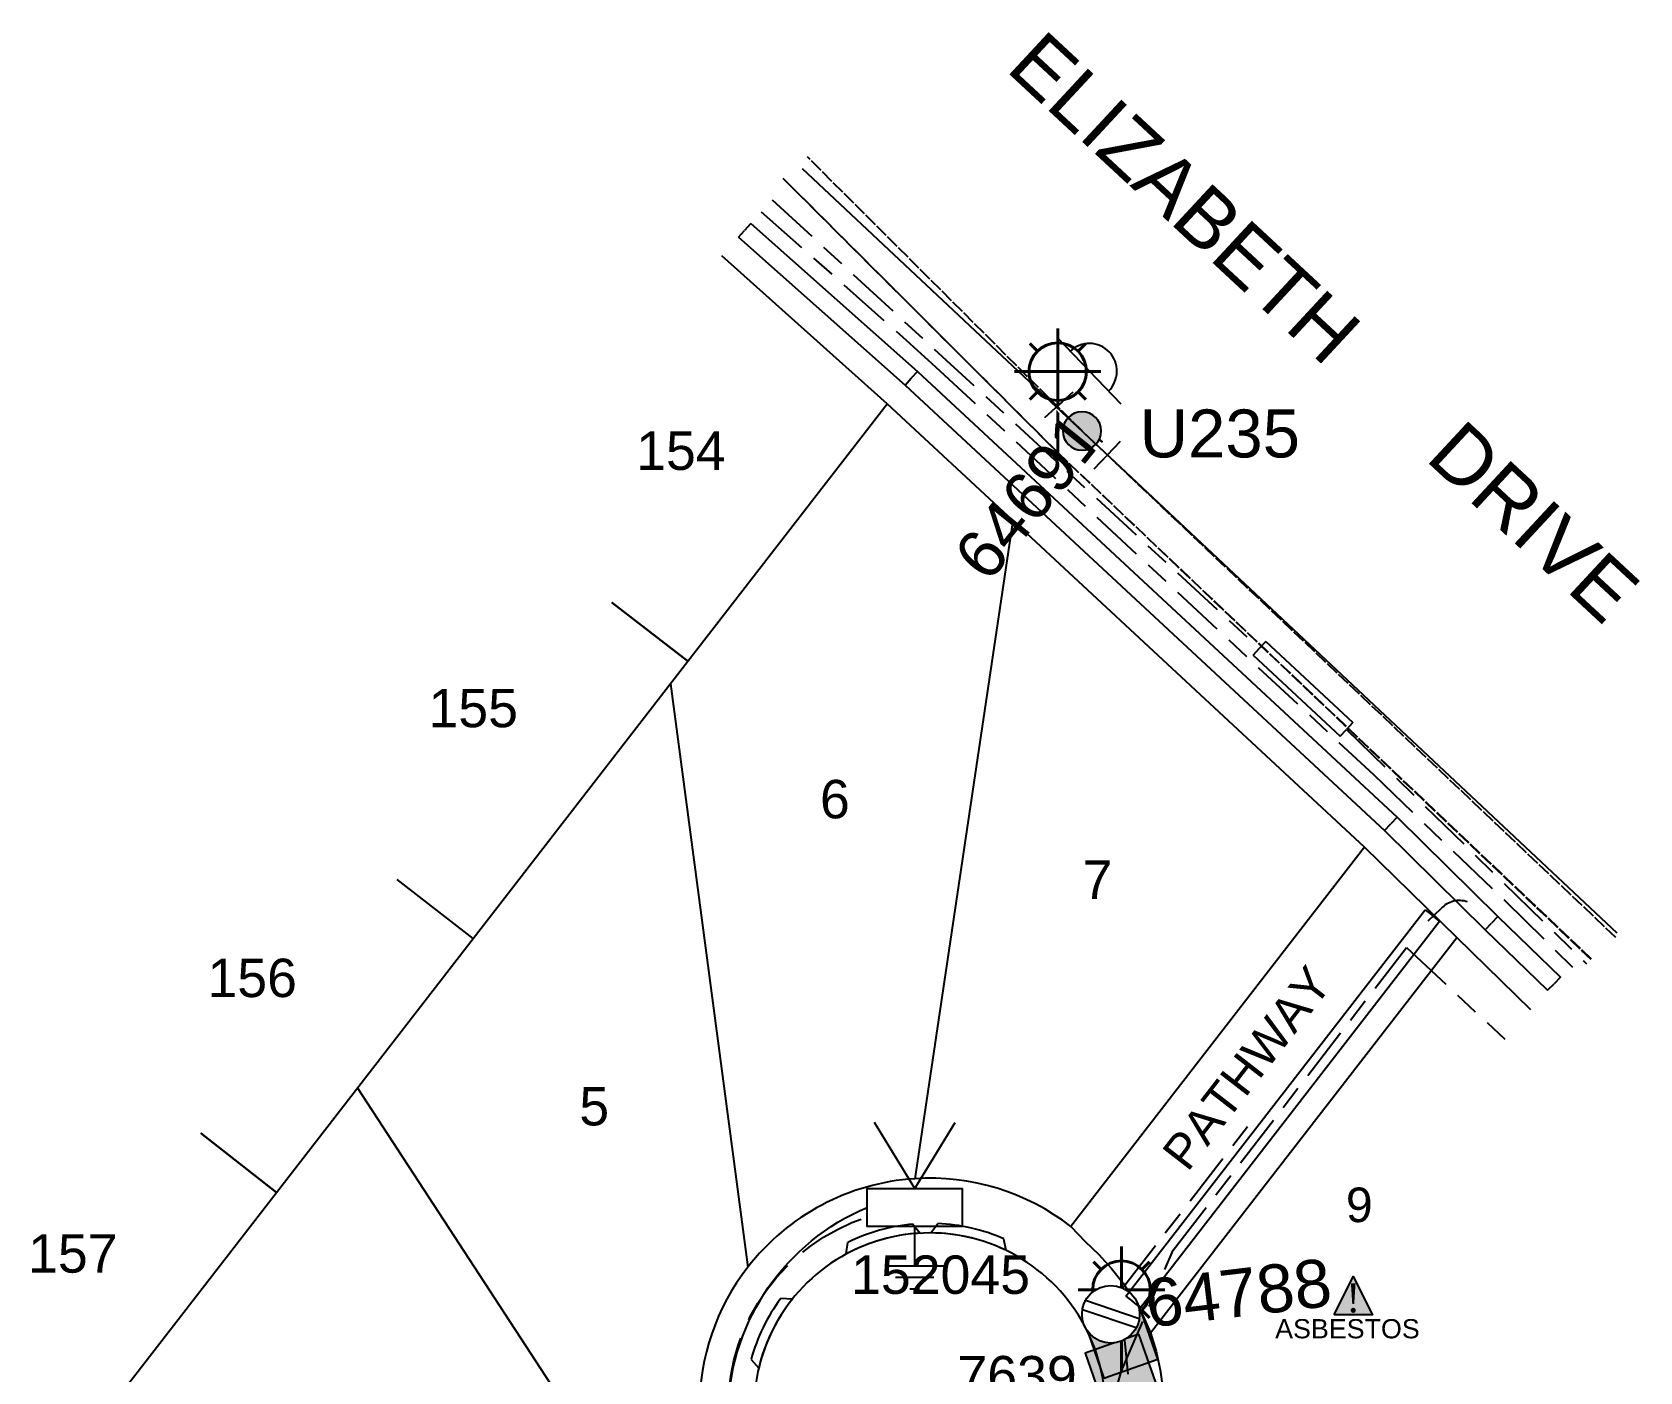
# Model space of a CAD drawing. Header units: metres. Extents: x 304800 to 304953, y 6247396 to 6247572.
# Drawn here: x 304869.4 to 304953.1, y 6247501.8 to 6247571.6 of the extents above; entities that cross this region are included whole.
import ezdxf
from ezdxf.enums import TextEntityAlignment as Align

# ---------------------------------------------------------------- set-up
doc = ezdxf.new("R2010")
doc.units = ezdxf.units.M
doc.header["$LTSCALE"] = 0.7
for name, pattern in [('Cable Exist OH', [1, 1, 0]), ('Cable Exist UG', [8.2, 4, -1.2, 1.8, -1.2]), ('IE Trench LV', [6.5, 5, -1.5])]:
    doc.linetypes.add(name, pattern=pattern)
doc.layers.get('0').update_dxf_attribs({"color": 6})
for name, color, linetype in [('_User Miscellaneous4', 7, 'Continuous'), ('_User Miscellaneous6', 7, 'Continuous'), ('_User Miscellaneous7', 150, 'Continuous'), ('_User Miscellaneous8', 7, 'Continuous'), ('_User_LV_Exist', 7, 'Continuous'), ('Cadastre Developer_SP_NEW', 4, 'Continuous'), ('Cadastre Land Parcels_SP_EXT', 4, 'Continuous'), ('Cadastre Roads_SP_EXT', 4, 'Continuous'), ('Cadastre Roads_SP_NEW', 8, 'Continuous'), ('Duct_SP_EXT', 4, 'Continuous'), ('Equip_LV_EXT', 5, 'Continuous'), ('Equip_LV_NEW', 5, 'Continuous'), ('Equip_SP_HV_EXT', 7, 'Continuous'), ('Equip_SP_SL_EXT', 70, 'Continuous'), ('Mains_HV_EXT', 12, 'Continuous'), ('Mains_LV_EXT', 160, 'Continuous'), ('Mains_LV_NEW_T84', 2, 'Continuous'), ('Mains_SL_EXT', 70, 'Continuous'), ('OH_Details_SP_MISC', 6, 'Continuous'), ('Services_SP_NEW_UG', 2, 'Continuous'), ('SupportsOH_SP_TR_HV_LV_SL_EXT', 7, 'Continuous'), ('SupportsUG_SP_LV_NEW', 2, 'Continuous'), ('SupportsUG_SP_LV_SL_EXT', 7, 'Continuous'), ('Trench_SP_EXT', 7, 'Continuous'), ('Trench_SP_NEW', 2, 'Continuous')]:
    doc.layers.add(name, color=color, linetype=linetype)
doc.styles.add('ARIAL', font='arial.ttf', dxfattribs={"height": 2})
doc.styles.add('COLUMN_LABEL', font='arial.ttf')
doc.styles.add('iecARIAL', font='arial.ttf', dxfattribs={"height": 2})
doc.styles.add('iecNAME', font='times.ttf')
doc.styles.add('POLE_LABEL', font='arial.ttf')
doc.styles.get("Standard").update_dxf_attribs({"font": 'arial.ttf'})
doc.styles.add('style1', font='iso3098b.shx')
doc.linetypes.add('Cable New UG', pattern='A,8,-1,["x",style1,S=3.5,R=0,X=0.35,Y=-1],-3.5', length=12.5)

# ---------------------------------------------------------------- blocks, each defined once
blk = doc.blocks.new('*U33')
at = {"layer": '_User Miscellaneous7'}
blk.add_hatch(color=256, dxfattribs=at).paths.add_polyline_path([(-2.804, -1.247), (0.154, -0.976), (-0.117, 1.981), (-3.075, 1.711)])
at = {"layer": '_User Miscellaneous8'}
blk.add_hatch(color=256, dxfattribs=at).paths.add_polyline_path([(-1.343, -1.614), (1.614, -1.343), (1.343, 1.614), (-1.614, 1.343)])
at = {"layer": '_User Miscellaneous7'}
blk.add_lwpolyline([(0.154, -0.976), (-0.117, 1.981), (-3.075, 1.711), (-2.804, -1.247)], close=True, dxfattribs=at)
at = {"layer": '_User Miscellaneous8'}
blk.add_lwpolyline([(1.614, -1.343), (1.343, 1.614), (-1.614, 1.343), (-1.343, -1.614)], close=True, dxfattribs=at)
at = {"flags": 9}
for tag, style, p in [('STRUCTURE_PLANT_NUMBER', 'POLE_LABEL', (1.813, 0.031)), ('STREET_CODE', 'COLUMN_LABEL', (1.813, -0.2))]:
    blk.add_attdef(tag, text='', height=0.2, dxfattribs=dict(at, style=style)).set_placement(p, align=Align.MIDDLE_LEFT)
for tag, p in [('OWNED_BY', (1.813, -0.6)), ('STATE', (1.813, -0.8)), ('COLUMN_TYPE', (1.813, -0.4)), ('STREETNAME', (1.813, -1.6)), ('USAGE', (1.813, -1)), ('LEGEND', (1.813, -1.2)), ('LOCATION', (1.813, -1.4)), ('SUBURB', (1.813, -1.8)), ('NOTES', (1.813, -2))]:
    blk.add_attdef(tag, text='', height=0.2, dxfattribs=at).set_placement(p, align=Align.MIDDLE_LEFT)
at = {"flags": 1}
blk.add_attdef('Z', (1.813, -2.351), '', height=0.2, dxfattribs=at)
at = {"layer": '_User Miscellaneous6', "style": 'ARIAL', "flags": 8}
blk.add_attdef('ASSET_NUM', text='', height=2, dxfattribs=at).set_placement((2, 2), align=Align.MIDDLE_LEFT)
blk = doc.blocks.new('SL_LANTERN_EXT')
at = {"lineweight": 40}
for p, q in [((0, 1.968), (0, 6.468)), ((-1.459, 5.676), (-1.061, 5.278)), ((1.458, 5.676), (1.06, 5.278)), ((-2.25, 4.218), (2.25, 4.218)), ((-1.459, 2.759), (-1.061, 3.157)), ((0, 0), (0, 2.721)), ((1.458, 2.759), (1.06, 3.157))]:
    blk.add_line(p, q, dxfattribs=at)
blk.add_circle((0, 4.218), 1.5, dxfattribs=at)
at = {"style": 'ARIAL', "flags": 8}
blk.add_attdef('ASSET_NUM', (1.5, 1.5), '', height=2, dxfattribs=at)
for tag, p, height, flags in [('CONSTRUCTED_VOLTAGE', (0.981, -0.653), 0.2, 9), ('CONTROL_TYPE', (0.981, -0.853), 0.2, 9), ('LNUMBER', (2.181, -3.253), 2.5, 8), ('OPERATING_VOLTAGE', (0.981, -1.653), 0.2, 9), ('ORIENTATION', (0.981, -1.853), 0.2, 9), ('LANTERN_PURPOSE', (0.981, -1.053), 0.2, 9), ('LANTERN_TYPE', (0.981, -1.253), 0.2, 9), ('NO_PHASES', (0.981, -1.453), 0.2, 9), ('OWNED_BY', (0.981, -2.053), 0.2, 9), ('STATE', (0.981, -2.253), 0.2, 9), ('CEXIST', (0.981, -2.653), 0.2, 9), ('USAGE', (0.981, -2.453), 0.2, 9), ('CNEW', (0.981, -2.853), 0.2, 9), ('CNUMBER', (0.981, -3.053), 0.2, 9), ('CREMOVE', (0.981, -3.253), 0.2, 9), ('CREPLACE', (0.981, -3.453), 0.2, 9), ('LKINGHEIGHT', (0.981, -3.653), 0.2, 9), ('LBRACKET', (0.981, -3.853), 0.2, 9), ('LBRACKETVOCAB', (0.981, -4.053), 0.2, 9), ('LCATEGORY', (0.981, -4.253), 0.2, 9), ('LCHARGE1', (0.981, -4.453), 0.2, 9), ('LCHARGE1PERCENT', (0.981, -4.653), 0.2, 9), ('LCHARGE2', (0.981, -4.853), 0.2, 9), ('LCHARGE2PERCENT', (0.981, -5.053), 0.2, 9), ('LCHARGE3', (0.981, -5.253), 0.2, 9), ('LCHARGE3PERCENT', (0.981, -5.453), 0.2, 9), ('LEXIST', (0.981, -5.653), 0.2, 9), ('LLAMP', (0.981, -5.853), 0.2, 9), ('LLAMPVOCAB', (0.981, -6.053), 0.2, 9), ('LMAST', (0.981, -6.253), 0.2, 9), ('LMASTVOCAB', (0.981, -6.453), 0.2, 9), ('LNEW', (0.981, -6.653), 0.2, 9), ('LANTNUMBER', (0.981, -6.853), 0.2, 9), ('LOUTREACH', (0.981, -7.253), 0.2, 9), ('LOUTREACHVOCAB', (0.981, -7.453), 0.2, 9), ('LRATECODE', (0.981, -7.653), 0.2, 9), ('LREMOVE', (0.981, -7.853), 0.2, 9), ('LREPLACE', (0.981, -8.053), 0.2, 9), ('LTYPE', (0.981, -8.253), 0.2, 9), ('LTYPEVOCAB', (0.981, -8.453), 0.2, 9), ('STREETNAME', (0.981, -9.253), 0.2, 9), ('LEGEND', (0.981, -8.653), 0.2, 9), ('LOCATION', (0.981, -8.853), 0.2, 9), ('NOTES', (0.981, -9.053), 0.2, 9), ('SUBURB', (0.981, -9.453), 0.2, 1)]:
    blk.add_attdef(tag, p, '', height=height, dxfattribs=dict(flags=flags))
blk = doc.blocks.new('POLE_EXT')
blk.add_hatch(color=256).paths.add_polyline_path([(-1, 0, 1), (1, 0, 1)])
blk.add_lwpolyline([(-1, 0, 1), (1, 0, 1)], format="xyb", close=True)
for tag, height, flags, p in [('pNumber', 2.5, 8, (-17.84, 2.067)), ('OWNED_BY', 0.2, 9, (1.355, -0.4)), ('SPECIAL_USE', 0.2, 9, (1.355, -0.8)), ('PARENT', 0.2, 9, (1.355, -0.6)), ('cLV', 0.2, 9, (1.355, -1.4)), ('STATE', 0.2, 9, (1.355, -1)), ('hDepth', 0.2, 9, (1.355, -1.6)), ('USAGE', 0.2, 9, (1.355, -1.2)), ('cHV', 0.2, 9, (1.355, -2)), ('hDia', 0.2, 9, (1.355, -1.8)), ('LBRACKET', 0.2, 9, (1.355, -2.2)), ('LExisting', 0.2, 9, (1.355, -2.4)), ('LANTNUMBER', 0.2, 9, (1.355, -2.6)), ('cLinedev', 0.2, 9, (1.355, -3.4)), ('LOther', 0.2, 9, (1.355, -2.8)), ('LRemove', 0.2, 9, (1.355, -3)), ('LEGEND', 0.2, 9, (1.355, -3.2)), ('pExisting', 0.2, 9, (1.355, -3.8)), ('LOCATION', 0.2, 9, (1.355, -3.6)), ('PFNUMBER', 0.2, 9, (1.355, -4)), ('NEWPFNUMBER', 0.2, 9, (1.355, -4.2)), ('pFooting', 0.2, 9, (1.355, -4.4)), ('pNew', 0.2, 9, (1.355, -4.6)), ('pRelocate', 0.2, 9, (1.355, -5)), ('pRemove', 0.2, 9, (1.355, -5.2)), ('pReplace', 0.2, 9, (1.355, -5.4)), ('pStay', 0.2, 9, (1.355, -5.6)), ('pType', 0.2, 9, (1.355, -5.8)), ('cspan', 0.2, 9, (1.355, -6)), ('STREETNAME', 0.2, 9, (1.355, -6.2)), ('SUBURB', 0.2, 9, (1.355, -6.4)), ('NOTES', 0.2, 9, (1.355, -6.6)), ('OPERATED_BY', 0.2, 9, (1.355, -7.014)), ('MAINTAINED_BY', 0.2, 9, (1.355, -6.814))]:
    blk.add_attdef(tag, text='', height=height, dxfattribs=dict(flags=flags)).set_placement(p, align=Align.MIDDLE_LEFT)
at = {"style": 'POLE_LABEL', "flags": 9}
for tag, height, p in [('ASSET_NUM', 2.5, (2, 2)), ('STRUCTURE_PLANT_NUMBER', 0.2, (1.355, 0.028)), ('STREET_CODE', 0.2, (1.355, -0.2))]:
    blk.add_attdef(tag, text='', height=height, dxfattribs=at).set_placement(p, align=Align.MIDDLE_LEFT)
at = {"flags": 1}
blk.add_attdef('Z', (1.355, -7.328), '', height=0.2, dxfattribs=at)
blk = doc.blocks.new('WARNING_FEATURE_EXT')
h = blk.add_hatch(color=2)
h.dxf.hatch_style = 1
h.paths.add_polyline_path([(0.001, 1.995), (-0.994, -0.001), (0.997, -0.001)])
at = {"color": 18, "true_color": 0x000000}
blk.add_lwpolyline([(-0.994, -0.001), (0.001, 1.995), (0.997, -0.001)], close=True, dxfattribs=at)
at = {"color": 18, "true_color": 0x000000, "insert": (0.001, 0.872), "char_height": 1.5, "attachment_point": 5, "line_spacing_factor": 1.5, "style": 'iecNAME'}
blk.add_mtext_dynamic_manual_height_columns('!', width=1.5, gutter_width=4, heights=[0], dxfattribs=at)
at = {"color": 2, "flags": 1}
for tag, p in [('STATE', (1.191, 2.008)), ('HAZMAT_ID', (1.191, 0.723))]:
    blk.add_attdef(tag, p, '', height=0.8, dxfattribs=at)
at = {"color": 2}
blk.add_attdef('WARNING_TYPE', text='', height=1, dxfattribs=at).set_placement((-4.067, -1.217), (4.875, -1.217), align=Align.ALIGNED)
at = {"color": 2, "flags": 1}
blk.add_attdef('WARNING_DESC', text='', height=0.8, dxfattribs=at).set_placement((1.191, -0.562), align=Align.MIDDLE_CENTER)
blk = doc.blocks.new('LV_UG_LINKS_CLOSED_EXT')
blk.add_wipeout([(-1.056, 1.057), (-1.18, 0.916), (-1.286, 0.761), (-1.371, 0.594), (-1.435, 0.417), (-1.476, 0.234), (-1.493, 0.047), (-1.487, -0.14), (-1.458, -0.326), (-1.406, -0.506), (-1.331, -0.678), (-1.236, -0.839), (-1.121, -0.988), (-0.988, -1.12), (-0.84, -1.235), (-0.679, -1.331), (-0.506, -1.406), (-0.326, -1.458), (-0.141, -1.487), (0.047, -1.493), (0.233, -1.476), (0.416, -1.435), (0.593, -1.371), (0.76, -1.286), (0.915, -1.181), (1.056, -1.057), (1.18, -0.916), (1.286, -0.761), (1.371, -0.594), (1.435, -0.417), (1.476, -0.234), (1.493, -0.047), (1.487, 0.14), (1.458, 0.326), (1.406, 0.506), (1.331, 0.678), (1.236, 0.839), (1.121, 0.988), (0.988, 1.12), (0.84, 1.235), (0.679, 1.331), (0.506, 1.406), (0.326, 1.458), (0.141, 1.487), (-0.047, 1.493), (-0.233, 1.476), (-0.416, 1.435), (-0.593, 1.371), (-0.76, 1.286), (-0.915, 1.181)])
for p, q in [((-0.25, -1.479), (-0.25, 1.479)), ((0.25, -1.479), (0.25, 1.479))]:
    blk.add_line(p, q)
blk.add_circle((0, 0), 1.5)
at = {"flags": 9}
for tag, p in [('ACTUAL_STATUS', (0, 0)), ('OPERATING_VOLTAGE', (0, -0.6)), ('ORIENTATION', (0, -0.8)), ('CONSTRUCTED_VOLTAGE', (0, -0.2)), ('NO_PHASES', (0, -0.4)), ('STATE', (0, -1)), ('SWITCH_TYPE', (0, -1.2)), ('USAGE', (0, -1.4)), ('NOTES', (0, -1.6))]:
    blk.add_attdef(tag, text='', height=0.2, dxfattribs=at).set_placement(p, align=Align.MIDDLE_LEFT)
at = {"flags": 1}
blk.add_attdef('Z', (0, 0), '', height=0.2, dxfattribs=at)
blk = doc.blocks.new('*U58')
blk.add_line((0.484, 4.126), (-4.316, 4.126))
blk.add_lwpolyline([(-0.476, 4.126, 0.414214), (-1.916, 5.566, 0.414214), (-3.356, 4.126)], format="xyb")
for tag, height, flags, p in [('ASSET_NUM', 2.5, 8, (2, 2)), ('STREET_CODE', 0.2, 9, (1.5, 0)), ('ACTUAL_STATUS', 0.2, 9, (1.5, -0.2)), ('OPERATING_VOLTAGE', 0.2, 9, (1.5, -0.8)), ('CONSTRUCTED_VOLTAGE', 0.2, 9, (1.5, -0.4)), ('NO_PHASES', 0.2, 9, (1.5, -0.6)), ('ORIENTATION', 0.2, 9, (1.5, -1)), ('OWNED_BY', 0.2, 9, (1.5, -1.2)), ('OPERATED_BY', 0.2, 9, (1.5, -1.4)), ('MAINTAINED_BY', 0.2, 9, (1.5, -1.6)), ('STATE', 0.2, 9, (1.5, -1.8)), ('SWITCH_TYPE', 0.2, 9, (1.5, -2)), ('USAGE', 0.2, 9, (1.5, -2.2)), ('LEGEND', 0.2, 9, (1.5, -2.4)), ('LOCATION', 0.2, 9, (1.5, -2.6)), ('STREETNAME', 0.2, 9, (1.5, -2.8)), ('SUBURB', 0.2, 9, (1.5, -3)), ('NOTES', 0.2, 9, (1.5, -3.2)), ('LABEL_ALIGNMENT', 0.2, 9, (1.5, -3.4)), ('Z', 0.2, 1, (1.5, -3.6))]:
    blk.add_attdef(tag, text='', height=height, dxfattribs=dict(flags=flags)).set_placement(p, align=Align.MIDDLE_LEFT)
blk = doc.blocks.new('End Shackle_EXT')
at = {"flags": 9}
for tag, p in [('ORIENTATION', (0, -0.8)), ('OWNED_BY', (0, -1)), ('STATE', (0, -1.2)), ('USAGE', (0, -1.4)), ('NOTES', (0, -1.6))]:
    blk.add_attdef(tag, text='', height=0.2, dxfattribs=at).set_placement(p, align=Align.MIDDLE_LEFT)
blk.add_wipeout([(0, 0.253), (1.815, 0.253), (1.815, -0.253), (0, -0.253)])
blk.add_line((1.815, -1), (1.815, 1))
at = {"flags": 1}
blk.add_attdef('Z', (0, 0), '', height=0.2, dxfattribs=at)
at = {"flags": 9}
for tag, p in [('CONNECTOR_TYPE', (0, 0)), ('OPERATING_VOLTAGE', (0, -0.6)), ('CONSTRUCTED_VOLTAGE', (0, -0.2)), ('NO_PHASES', (0, -0.4))]:
    blk.add_attdef(tag, text='', height=0.2, dxfattribs=at).set_placement(p, align=Align.MIDDLE_LEFT)
blk = doc.blocks.new('*U26')
at = {"lineweight": -3}
blk.add_lwpolyline([(-2.475, 2.49), (2.475, 2.49), (2.475, 0.51), (-2.475, 0.51)], close=True, dxfattribs=at)
for tag, flags, p in [('STREET_CODE', 9, (1.5, 3.5)), ('OWNED_BY', 9, (1.5, 3.3)), ('OPERATED_BY', 9, (1.5, 3.1)), ('STATE', 9, (1.5, 2.7)), ('SUPPORT_TYPE', 9, (1.5, 2.5)), ('MAINTAINED_BY', 9, (1.5, 2.9)), ('SUBURB', 9, (1.5, 1.7)), ('USAGE', 9, (1.5, 2.3)), ('LEGEND', 9, (1.5, 2.1)), ('PARENT', 9, (1.5, 1.9)), ('Z', 1, (1.5, 0.9)), ('STREETNAME', 9, (1.5, 1.5)), ('LOCATION', 9, (1.5, 1.3)), ('NOTES', 9, (1.5, 1.1))]:
    blk.add_attdef(tag, text='', height=0.2, dxfattribs=dict(flags=flags)).set_placement(p, align=Align.MIDDLE_LEFT)
at = {"layer": '_User Miscellaneous4', "style": 'ARIAL', "flags": 8}
blk.add_attdef('ASSET_NUM', text='', height=2, dxfattribs=at).set_placement((2, 5.5), align=Align.MIDDLE_LEFT)
blk = doc.blocks.new('A$C1B2C29DD')
at = {"layer": 'Services_SP_NEW_UG', "color": 2, "flags": 128}
for points in [[(0, 0), (-2.1, 3.444)], [(0, 0), (2.1, 3.444)]]:
    blk.add_lwpolyline(points, dxfattribs=at)
blk = doc.blocks.new('Earth')
for p, q in [((0, -2.044), (0, 0)), ((-1.5, -2.044), (1.5, -2.044)), ((-1, -2.644), (1, -2.644)), ((-0.25, -3.244), (0.25, -3.244))]:
    blk.add_line(p, q)

msp = doc.modelspace()

# ---------------------------------------------------------------- linework, layer by layer
at = {"layer": 'Cadastre Developer_SP_NEW'}
for p, q in [((304920.41, 6247546.143), (304913.869, 6247552.214)), ((304920.41, 6247546.143), (304915.307, 6247511.87)), ((304938.735, 6247529.137), (304920.41, 6247546.143)), ((304902.584, 6247537.643), (304906.612, 6247507.256)), ((304901.789, 6247492.872), (304886.291, 6247516.604))]:
    msp.add_line(p, q, dxfattribs=at)
for start, end in [(93.74132, 142.16693), (52.24422, 93.74132), (142.16693, 179.90102)]:
    msp.add_arc((304916.09, 6247499.896), 12, start, end, dxfattribs=at)
at = {"layer": 'Cadastre Land Parcels_SP_EXT', "linetype": 'Continuous'}
for p, q in [((304913.869, 6247552.214), (304905.266, 6247559.929)), ((304903.492, 6247538.816), (304913.869, 6247552.214)), ((304903.492, 6247538.816), (304899.54, 6247541.878)), ((304899.54, 6247541.878), (304903.492, 6247538.816)), ((304892.318, 6247524.386), (304903.492, 6247538.816)), ((304938.735, 6247529.137), (304923.437, 6247509.383)), ((304943.536, 6247524.435), (304938.735, 6247529.137)), ((304892.318, 6247524.386), (304888.365, 6247527.449)), ((304882.073, 6247511.158), (304892.318, 6247524.386)), ((304927.591, 6247503.851), (304943.536, 6247524.435)), ((304947.391, 6247520.66), (304943.536, 6247524.435)), ((304882.073, 6247511.158), (304878.136, 6247514.241)), ((304878.136, 6247514.241), (304882.073, 6247511.158)), ((304872.163, 6247498.362), (304882.073, 6247511.158)), ((304923.437, 6247509.383), (304924.184, 6247508.604)), ((304924.184, 6247508.604), (304924.897, 6247507.927)), ((304924.897, 6247507.927), (304925.557, 6247507.199)), ((304925.557, 6247507.199), (304926.16, 6247506.422)), ((304926.16, 6247506.422), (304926.702, 6247505.602)), ((304926.702, 6247505.602), (304927.18, 6247504.744)), ((304927.18, 6247504.744), (304927.591, 6247503.851)), ((304927.591, 6247503.851), (304927.884, 6247502.894)), ((304927.884, 6247502.894), (304928.096, 6247501.916)), ((304928.096, 6247501.916), (304928.226, 6247500.925))]:
    msp.add_line(p, q, dxfattribs=at)
at = {"layer": 'Cadastre Roads_SP_NEW'}
for p, q in [((304915.219, 6247509.506), (304915.599, 6247509.033)), ((304916.149, 6247509.045), (304916.506, 6247509.537)), ((304911.748, 6247507.95), (304911.826, 6247508.553)), ((304919.941, 6247508.744), (304920.047, 6247508.146)), ((304908.937, 6247505.601), (304908.329, 6247505.631)), ((304906.788, 6247502.463), (304907.186, 6247502.005))]:
    msp.add_line(p, q, dxfattribs=at)
for radius, start, end in [(9.15, 52.24428, 179.90115), (9.15, 93.07203, 118.32443), (9.65, 95.17354, 116.22299), (9.15, 64.37408, 89.62647), (9.65, 66.47551, 87.52488), (9.65, 143.53694, 164.5753), (9.15, 141.42355, 166.67613)]:
    msp.add_arc((304916.09, 6247499.896), radius, start, end, dxfattribs=at)
at = {"layer": 'Duct_SP_EXT'}
for p, q in [((304906.77, 6247561.61), (304906.451, 6247561.251)), ((304906.77, 6247561.61), (304915.453, 6247553.903)), ((304906.133, 6247560.892), (304906.451, 6247561.251)), ((304906.133, 6247560.892), (304914.808, 6247553.192)), ((304914.808, 6247553.192), (304915.131, 6247553.548)), ((304915.453, 6247553.903), (304915.131, 6247553.548)), ((304933.586, 6247539.838), (304933.259, 6247539.487)), ((304933.586, 6247539.838), (304938.117, 6247535.617)), ((304932.932, 6247539.136), (304933.259, 6247539.487)), ((304932.932, 6247539.136), (304937.462, 6247534.915)), ((304938.117, 6247535.617), (304937.79, 6247535.266)), ((304937.462, 6247534.915), (304937.79, 6247535.266)), ((304940.431, 6247530.7), (304940.099, 6247530.353)), ((304940.431, 6247530.7), (304945.682, 6247525.517)), ((304939.767, 6247530.006), (304940.099, 6247530.353)), ((304939.767, 6247530.006), (304945.008, 6247524.834)), ((304941.885, 6247525.863), (304942.264, 6247525.569)), ((304942.643, 6247525.275), (304942.264, 6247525.569)), ((304945.679, 6247525.52), (304945.345, 6247525.175)), ((304945.682, 6247525.517), (304945.345, 6247525.175)), ((304945.679, 6247525.52), (304948.935, 6247522.369)), ((304945.008, 6247524.834), (304945.345, 6247525.175)), ((304945.011, 6247524.831), (304945.345, 6247525.175)), ((304945.011, 6247524.831), (304948.267, 6247521.679)), ((304948.935, 6247522.369), (304948.601, 6247522.024)), ((304948.267, 6247521.679), (304948.601, 6247522.024))]:
    msp.add_line(p, q, dxfattribs=at)
at = {"layer": 'Mains_LV_NEW_T84', "linetype": 'Cable New UG', "flags": 128}
msp.add_lwpolyline([(304902.764, 6247491.672, 0.165801), (304905.59, 6247499.914, -0.291858), (304912.832, 6247510.37)], format="xyb", dxfattribs=at)
at = {"layer": 'Mains_SL_EXT', "linetype": 'Cable Exist UG'}
msp.add_lwpolyline([(304895.785, 6247463.704), (304914.889, 6247487.773), (304923.712, 6247493.69), (304926.077, 6247501.868)], dxfattribs=at)
at = {"layer": 'Trench_SP_EXT', "linetype": 'Cable Exist UG'}
for points in [[(304907.884, 6247562.849), (304933.259, 6247539.487)], [(304937.79, 6247535.266), (304950.299, 6247523.057)]]:
    msp.add_lwpolyline(points, dxfattribs=at)
for points in [[(304942.049, 6247525.291), (304942.728, 6247525.935), (304942.728, 6247525.935, -0.307413), (304944.098, 6247526.28)], [(304926.69, 6247505.464), (304926.384, 6247504.846), (304926.384, 6247504.846, 0.151422), (304926.235, 6247503.469), (304926.235, 6247503.469), (304926.41, 6247501.695)]]:
    msp.add_lwpolyline(points, format="xyb", dxfattribs=at)
at = {"layer": 'Trench_SP_NEW', "linetype": 'IE Trench LV', "flags": 128}
msp.add_lwpolyline([(304902.764, 6247491.672, 0.165801), (304905.59, 6247499.914, -0.32407), (304912.832, 6247509.877)], format="xyb", dxfattribs=at)

# ---------------------------------------------------------------- block references
at = {"layer": 'Duct_SP_EXT'}
ref = msp.add_blockref('WARNING_FEATURE_EXT', (304938.145, 6247504.775), dxfattribs=at)
ref.add_attrib('WARNING_TYPE', 'ASBESTOS', (304934.078, 6247503.558), dxfattribs={"layer": '0', "color": 2, "height": 1})
at = {"layer": 'Equip_LV_NEW', "linetype": 'Cable Exist OH', "lineweight": 0}
msp.add_blockref('Earth', (304915.307, 6247509.38), dxfattribs=at)
at = {"layer": 'Equip_SP_HV_EXT'}
ref = msp.add_blockref('*U58', (304922.758, 6247549.68), dxfattribs=dict(at, rotation=313.9161587427874))
ref.add_attrib('ASSET_NUM', 'U235', dxfattribs={"layer": '0', "height": 2.5}).set_placement((304935.371, 6247550.675), align=Align.MIDDLE_RIGHT)
at = {"layer": 'Equip_SP_SL_EXT'}
ref = msp.add_blockref('SL_LANTERN_EXT', (304922.758, 6247549.68), dxfattribs=at)
ref.add_attrib('ASSET_NUM', '64691', dxfattribs={"layer": '0', "height": 2.5, "rotation": 51.13918, "style": 'iecARIAL'}).set_placement((304924.258, 6247551.18), align=Align.MIDDLE_RIGHT)
ref = msp.add_blockref('SL_LANTERN_EXT', (304926.077, 6247501.868), dxfattribs=at)
ref.add_attrib('ASSET_NUM', '64788', dxfattribs={"layer": '0', "height": 2.5, "rotation": 6.82506, "style": 'iecARIAL'}).set_placement((304927.577, 6247503.368), align=Align.BOTTOM_LEFT)
at = {"layer": 'SupportsUG_SP_LV_NEW'}
msp.add_blockref('A$C1B2C29DD', (304915.307, 6247511.36), dxfattribs=at)
ref = msp.add_blockref('*U26', (304915.307, 6247511.87), dxfattribs=dict(at, rotation=180))
ref.add_attrib('ASSET_NUM_001', '152045', (304911.993, 6247505.873), dxfattribs={"layer": '_User Miscellaneous4', "height": 2, "style": 'ARIAL'})
at = {"layer": 'SupportsUG_SP_LV_SL_EXT'}
ref = msp.add_blockref('*U33', (304926.077, 6247503.382), dxfattribs=dict(at, rotation=104.0070044196368))
ref.add_attrib('ASSET_NUM_001', '7639', (304917.532, 6247500.638), dxfattribs={"layer": '_User Miscellaneous6', "height": 2, "style": 'ARIAL'})

# ---------------------------------------------------------------- texts
at = {"layer": 'Cadastre Developer_SP_NEW', "style": 'ARIAL'}
for s, p in [('154', (304903.132, 6247550.779)), ('155', (304892.318, 6247537.378)), ('156', (304880.809, 6247523.326)), ('157', (304871.468, 6247508.977))]:
    msp.add_text(s, height=2, dxfattribs=at).set_placement(p, align=Align.TOP_CENTER)
for s, p in [('6', (304911.152, 6247530.635)), ('7', (304924.823, 6247526.44)), ('5', (304898.621, 6247514.644))]:
    msp.add_text(s, height=2, dxfattribs=at).set_placement(p, align=Align.CENTER)
at = {"layer": 'Cadastre Land Parcels_SP_EXT'}
msp.add_text('PATHWAY', height=1.8, rotation=52.24403, dxfattribs=at).set_placement((304929.515, 6247512.171))
msp.add_text('9', height=1.8, dxfattribs=at).set_placement((304937.761, 6247509.61))

# ---------------------------------------------------------------- next in the draw order: block references
at = {"layer": 'Equip_LV_EXT', "rotation": 71.36971471217609}
msp.add_blockref('LV_UG_LINKS_CLOSED_EXT', (304925.522, 6247504.813), dxfattribs=at)
at = {"layer": 'Mains_LV_EXT', "rotation": 316.4989110283035}
msp.add_blockref('End Shackle_EXT', (304924.021, 6247550.804), dxfattribs=at)

# ---------------------------------------------------------------- next in the draw order: linework, layer by layer
at = {"layer": '_User_LV_Exist', "color": 7, "linetype": 'Cable Exist UG', "flags": 128}
msp.add_lwpolyline([(304926.13, 6247506.175), (304932.712, 6247514.672)], dxfattribs=at)
at = {"layer": 'Cadastre Roads_SP_NEW'}
msp.add_arc((304916.09, 6247499.896), 9.15, 284.58691, 52.24379, dxfattribs=at)
at = {"layer": 'Duct_SP_EXT'}
for p, q in [((304926.31, 6247505.758), (304941.885, 6247525.863)), ((304927.069, 6247505.17), (304942.643, 6247525.275)), ((304926.31, 6247505.758), (304926.69, 6247505.464)), ((304927.069, 6247505.17), (304926.69, 6247505.464))]:
    msp.add_line(p, q, dxfattribs=at)
at = {"layer": 'Mains_HV_EXT', "linetype": 'Cable Exist OH'}
msp.add_lwpolyline([(304922.758, 6247549.68), (304950.55, 6247523.311)], dxfattribs=at)
at = {"layer": 'Mains_SL_EXT', "linetype": 'Cable Exist OH'}
msp.add_lwpolyline([(304922.758, 6247549.68), (304950.528, 6247523.289)], dxfattribs=at)
at = {"layer": 'Mains_SL_EXT', "linetype": 'Cable Exist UG'}
msp.add_lwpolyline([(304926.077, 6247501.868), (304928.772, 6247508.155), (304940.91, 6247523.902), (304946.039, 6247519.137)], dxfattribs=at)

# ---------------------------------------------------------------- next in the draw order: block references
at = {"layer": 'Mains_LV_EXT', "rotation": 132.080930415901}
msp.add_blockref('End Shackle_EXT', (304924.021, 6247550.804), dxfattribs=at)

# ---------------------------------------------------------------- next in the draw order: linework, layer by layer
at = {"layer": 'Duct_SP_EXT'}
for p, q in [((304914.808, 6247553.192), (304939.767, 6247530.006)), ((304915.453, 6247553.903), (304940.431, 6247530.7))]:
    msp.add_line(p, q, dxfattribs=at)
at = {"layer": 'Mains_HV_EXT', "linetype": 'Cable Exist OH'}
msp.add_lwpolyline([(304908.464, 6247563.949), (304922.758, 6247549.68)], dxfattribs=at)
at = {"layer": 'Mains_HV_EXT', "linetype": 'Cable Exist UG'}
msp.add_lwpolyline([(304907.321, 6247562.221), (304914.858, 6247555.53), (304914.858, 6247555.53), (304916.4, 6247554.148), (304939.214, 6247532.894), (304939.214, 6247532.894), (304946.07, 6247526.316), (304949.854, 6247522.605)], dxfattribs=at)
at = {"layer": 'Mains_LV_EXT', "linetype": 'Cable Exist OH', "flags": 128}
for points in [[(304924.021, 6247550.804), (304909.726, 6247565.074)], [(304951.813, 6247524.436), (304924.021, 6247550.804)]]:
    msp.add_lwpolyline(points, dxfattribs=at)
at = {"layer": 'Mains_SL_EXT', "linetype": 'Cable Exist OH'}
msp.add_lwpolyline([(304922.758, 6247549.68), (304908.464, 6247563.949)], dxfattribs=at)
at = {"layer": 'OH_Details_SP_MISC', "color": 7, "linetype": 'Continuous', "flags": 128}
msp.add_lwpolyline([(304909.452, 6247564.472), (304951.867, 6247524.68)], dxfattribs=at)

# ---------------------------------------------------------------- next in the draw order: block references
at = {"layer": 'SupportsOH_SP_TR_HV_LV_SL_EXT'}
msp.add_blockref('POLE_EXT', (304924.021, 6247550.804), dxfattribs=at)

# ---------------------------------------------------------------- next in the draw order: texts
at = {"layer": 'Cadastre Roads_SP_EXT'}
msp.add_text('ELIZABETH      DRIVE', height=3, rotation=317.13712, dxfattribs=at).set_placement((304919.988, 6247569.607))

doc.saveas('drawing.dxf')
